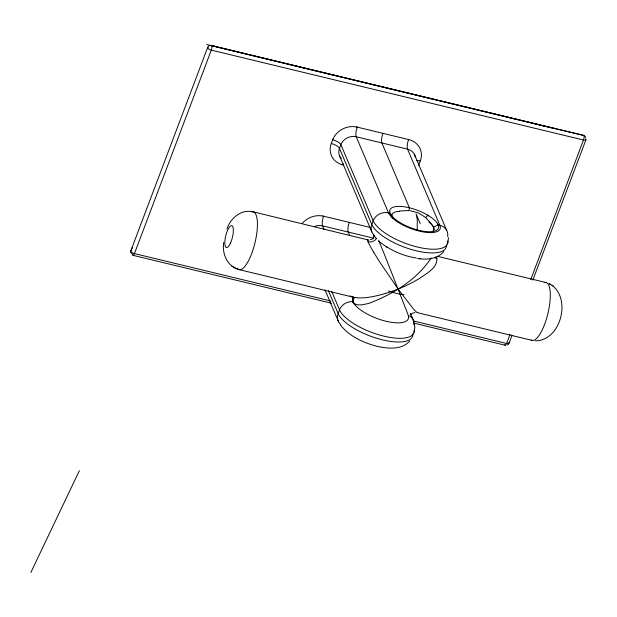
<?xml version="1.0" encoding="UTF-8"?>
<svg xmlns="http://www.w3.org/2000/svg" width="617" height="617" viewBox="0 0 617 617"><rect width="100%" height="100%" fill="white"/><g stroke="black" fill="none" stroke-linecap="round" stroke-linejoin="round"><path stroke-width="0.93" d="M417.192 230.342L417.3 219.768L416.113 213.945L420.216 223.609M223.701 242.466C221.873 253.656 227.326 266.683 239.08 269.606L353.911 297.348L358.562 297.942L364.462 297.787A46.715 22.065 -21.4 0 0 367.632 297.448C385.987 294.71 403.665 287.892 419.583 278.421C426.254 273.454 437.592 268.125 436.821 258.446A7.389 6.509 -23 0 1 434.476 257.382M409.032 210.999L409.387 207.782L381.877 142.967A7.389 2.252 -76.4 0 1 382.949 133.311M447.703 243.16L448.528 237.668M414.053 332.247L414.879 327.265L414.123 323.3M417.786 312.557L416.814 312.349L414.771 310.42A45.141 4.142 57.1 0 1 412.958 308.4L398.119 289.034L380.558 263.243A45.087 4.142 57.1 0 1 377.704 258.77L373.74 252.33M353.032 296.754L352.461 300.093A17.854 8.276 -35.7 0 0 352.831 301.836C355.932 306.749 362.989 304.651 367.647 303.641A46.715 21.657 -35.7 0 0 370.539 302.785C393.862 293.569 417.285 279.401 431.175 257.906M333.01 138.979L330.982 144.355A19.543 17.222 -23 0 0 342.088 164.724L342.959 164.978A7.389 2.252 -76.4 0 1 343.43 163.86M418.573 165.518L420.601 160.135A19.543 17.222 -23 0 0 409.495 139.774L356.371 126.909M509.087 343.199L512.087 335.208M510.004 334.476L506.603 343.476A3.301 1.003 -76.4 0 1 504.822 344.633M530.751 279.563L583.466 140.028A3.301 1.003 -76.4 0 0 583.628 135.385L211.469 45.488A3.301 3.293 -73.1 0 0 207.644 47.463L130.789 250.918A3.301 2.437 25.5 0 0 132.37 254.119M532.81 280.103L585.949 139.75M226.933 229C230.403 218.102 241.378 208.855 253.271 211.824L368.812 240.129M132.316 247.702L130.789 250.918A3.301 1.195 20.7 0 0 134.452 253.579L330.812 301.011M30.85 572.468L79.385 470.648M425.661 217.701L427.758 215.186L428.746 215.78M443.808 251.52C437.546 259.202 426.571 259.942 417.462 258.531M409.804 340.977C401.752 350.094 388.031 348.728 377.311 346.392C363.521 342.759 349.592 336.597 340.553 325.12M507.506 344.972L508.531 344.147M410.22 314.994L412.372 313.313L414.986 312.534M429.162 222.105A22.065 7.975 20.7 0 1 433.512 227.249L438.17 224.858L439.852 225.259A12.201 10.751 -23 0 1 447.672 236.65M370.254 239.651L372.876 238.864M399.5 211.029L408.693 210.513M367.701 239.473L368.041 241.833A7.389 6.509 -23 0 0 376.756 238.185M535.309 340.831C560.537 340.769 571.404 299.646 552.022 285.324M410.374 210.682L418.365 212.934L425.013 217.091M322.722 215.989L370.385 227.488M542.682 125.729A3.301 1.003 -76.4 0 1 542.759 125.737L544.765 126.215M545.436 126.369L552.122 127.95M553.025 128.159L583.628 135.385A3.301 2.576 -76.7 0 1 585.464 137.9M206.788 44.532L243.245 53.286M244.077 53.486L552.593 128.051M216.027 46.815L541.826 125.513M437.499 256.325L546.168 282.571M417.539 312.711L531.985 340.36M413.097 320.894L506.603 343.476A3.301 1.195 20.7 0 0 508.755 342.35M133.002 255.33L331.445 303.209M413.321 322.984L505.161 345.227M212.973 45.943L211.469 45.488A3.301 1.003 -76.4 0 1 211.307 50.131L134.452 253.579A3.301 1.003 -76.4 0 1 132.624 254.505M213.143 45.997L215.094 46.591A3.301 3.293 -73.1 0 0 213.667 46.56M208.16 47.625L207.644 47.463A3.301 1.195 20.7 0 0 211.307 50.131L583.466 140.028A3.301 1.195 20.7 0 0 585.764 139.072M353.286 297.186L351.597 296.584M211.392 45.643L214.053 46.715M553.549 286.226L549.068 283.596L550.649 284.53M231.707 265.95L236.188 268.58M350.194 295.813L350.626 296.091M387.569 247.702L378.776 241.309M425.784 217.755L429.887 222.035M373.809 235.185L375.83 238.123M408.462 316.351A29.763 10.759 20.7 0 1 385.964 321.233A29.763 10.759 20.7 0 1 353.703 303.124L353.58 302.932M392.597 217.786L392.875 218.279M437.916 224.295L438.17 224.858M408.516 316.475L408.894 317.223L407.775 314.03A45.141 0.524 68.2 0 0 406.85 311.554L386.666 260.089A45.087 0.524 68.2 0 0 384.692 255.153L378.645 240.221M410.482 313.374L413.444 320.316M414.362 154.219L446.662 230.303M339.952 156.703L371.812 231.876M349.561 235.208L348.219 232.046A7.389 2.252 -76.4 0 1 349.291 222.39M324.126 229.563L322.544 225.845A7.389 2.252 -76.4 0 1 323.617 216.189M331.792 291.617L339.527 309.85A39.928 14.43 20.7 0 0 381.152 335.455A39.928 14.43 20.7 0 0 414.154 330.149M328.375 290.568L338.131 313.552A12.201 10.751 -23 0 0 340.669 324.48M325.012 289.882L338.594 321.873M433.535 227.249L433.844 228.174A22.351 8.083 20.7 0 1 432.34 231.784M353.703 303.124A17.793 8.245 -35.7 0 1 352.839 301.836L352.4 299.291M553.434 128.351A3.455 2.692 -49.4 0 1 554.097 128.583M553.511 128.189A3.594 2.507 -47.1 0 1 554.243 128.66M542.759 125.737A3.301 2.576 -76.7 0 1 543.562 126.13M213.181 46.26A3.455 3.247 -60.5 0 1 214.153 46.267M213.235 46.175A3.594 3.347 30.2 0 1 214.153 46.213M404.019 294.733A29.755 10.759 20.7 0 1 388.494 290.985M409.364 207.775A25.922 9.371 20.7 0 1 437.854 229.2A25.922 9.371 20.7 0 1 398.25 221.457A25.922 9.371 20.7 0 1 404.436 206.811A25.59 9.247 20.7 0 1 409.387 207.782M446.407 244.764A39.928 14.43 20.7 0 1 413.413 250.07A39.928 14.43 20.7 0 1 371.781 224.472L339.481 148.381A7.389 2.669 20.7 0 0 331.283 143.514M374.75 235.763A12.201 10.751 -23 0 1 371.781 224.472L373.177 220.77A12.201 10.751 -23 0 1 388.502 212.857L390.175 213.258L392.381 217.307A22.227 8.036 20.7 0 1 399.492 211.415M447.803 241.062A39.928 14.43 20.7 0 1 414.809 246.368A39.928 14.43 20.7 0 1 373.177 220.77L340.885 144.679A7.389 2.669 20.7 0 0 332.679 139.812M409.719 315.85A12.201 10.751 -23 0 1 414.107 325.043M352.909 301.628A12.201 10.751 -23 0 0 339.527 309.85L338.131 313.552A39.928 14.43 20.7 0 0 379.756 339.149A39.928 14.43 20.7 0 0 412.75 333.843M415.411 157.35A12.201 10.751 -23 0 0 407.552 149.167L356.202 136.766A12.201 10.751 -23 0 0 340.885 144.679L339.481 148.381A12.201 10.751 -23 0 0 341.232 158.523M408.624 139.511A7.389 2.252 -76.4 0 0 407.552 149.167L439.852 225.259A27.726 10.026 20.7 0 1 419.29 231.12A27.726 10.026 20.7 0 1 388.502 212.857L356.202 136.766A7.389 2.252 -76.4 0 1 357.274 127.11M373.578 234.784A7.389 2.252 -76.4 0 0 373.894 238.255L322.544 225.845A12.201 10.751 -23 0 0 314.523 226.508M352.423 299.307A29.415 11.384 18.9 0 1 354.428 298.08M416.784 160.597A7.389 2.669 20.7 0 1 420.308 160.983M302.276 223.408A19.543 17.222 -23 0 1 322.714 216.019M333.041 138.987A19.543 17.222 -23 0 1 356.364 126.94M352.199 296.222A7.389 6.509 -23 0 1 352.839 301.829M353.356 301.674A28.035 11.191 13.4 0 1 352.739 300.14M353.325 302.885A27.958 10.288 19.6 0 1 352.708 301.582M420.748 258.415A29.763 10.759 20.7 0 1 419.305 258.33M416.336 258.006A29.763 10.759 20.7 0 1 386.358 246.545M429.054 222.012A22.227 8.036 20.7 0 1 432.494 231.691M544.279 282.663A29.755 9.054 -76.4 0 1 548.151 312.449A29.755 9.054 -76.4 0 1 531.16 339.982M251.374 211.909A29.755 9.054 -76.4 0 1 254.921 243.083A29.755 9.054 -76.4 0 1 237.537 268.588M435.826 256.896A22.266 10.52 -21.4 0 1 437.06 258.346M373.786 252.368A22.266 2.044 57.1 0 1 367.909 241.656M230.465 243.16A11.276 3.432 -76.4 0 0 231.876 225.652A11.276 3.432 -76.4 0 0 224.897 240.9A11.276 3.432 -76.4 0 0 230.465 243.16"/></g></svg>
